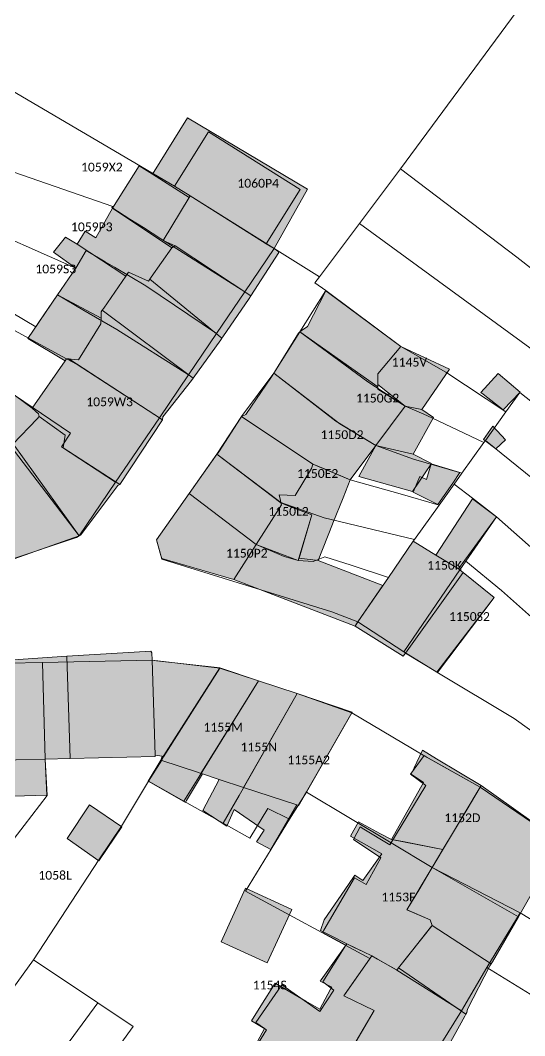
# Model space of a CAD drawing. Header units: metres. Extents: x 113120 to 240396, y 120329 to 242116.
# Drawn here: x 119620.8 to 119666.9, y 121850.8 to 121943.5 of the extents above; entities that cross this region are included whole.
import ezdxf

# ---------------------------------------------------------------- set-up
doc = ezdxf.new("R2010")
doc.units = ezdxf.units.M
doc.header["$LTSCALE"] = 3
for name, color, linetype, lineweight in [('Bpn_CaPa', 78, 'Continuous', 0), ('Bpn_ReBu', 4, 'Continuous', 0), ('Bpt_CaNu', 7, 'Continuous', 0), ('Hachure bâtiment', 11, 'Continuous', 0)]:
    doc.layers.add(name, color=color, linetype=linetype, lineweight=lineweight)
doc.styles.add('Legend', font='')
doc.styles.get('Legend').set_extended_font_data('Calibri')

msp = doc.modelspace()

# ---------------------------------------------------------------- hatches: boundary and pattern name
at = {"layer": 'Hachure bâtiment'}
h = msp.add_hatch(color=256, dxfattribs=at)
h.dxf.hatch_style = 1
h.paths.add_polyline_path([(119647.07, 121928.101), (119644.013, 121922.674), (119636.352, 121927.485), (119636.271, 121927.351), (119632.903, 121929.468), (119636.103, 121934.618)])
h = msp.add_hatch(color=256, dxfattribs=at)
h.dxf.hatch_style = 1
h.paths.add_polyline_path([(119632.903, 121929.468), (119636.271, 121927.351), (119633.881, 121923.4), (119634.99, 121922.923), (119634.691, 121922.751), (119629.278, 121926.36), (119631.702, 121930.223)])
h = msp.add_hatch(color=256, dxfattribs=at)
h.dxf.hatch_style = 1
h.paths.add_polyline_path([(119644.013, 121922.674), (119644.363, 121922.454), (119644.449, 121922.304), (119641.894, 121918.35), (119634.99, 121922.923), (119633.881, 121923.4), (119636.271, 121927.351), (119636.352, 121927.485)])
h = msp.add_hatch(color=256, dxfattribs=at)
h.dxf.hatch_style = 1
h.paths.add_polyline_path([(119634.691, 121922.751), (119632.805, 121920.059), (119632.676, 121919.874), (119632.548, 121919.691), (119630.724, 121920.514), (119630.473, 121920.149), (119626.053, 121923.068), (119626.77, 121924.268), (119627.753, 121923.651), (119629.278, 121926.36)])
h = msp.add_hatch(color=256, dxfattribs=at)
h.dxf.hatch_style = 1
h.paths.add_polyline_path([(119626.053, 121923.068), (119630.473, 121920.149), (119628.461, 121917.232), (119628.333, 121917.046), (119628.227, 121916.892), (119628.219, 121916.311), (119624.234, 121918.452), (119625.903, 121920.901), (119623.87, 121922.351), (119624.97, 121923.718)])
h = msp.add_hatch(color=256, dxfattribs=at)
h.dxf.hatch_style = 1
h.paths.add_polyline_path([(119641.894, 121918.35), (119641.751, 121918.129), (119639.341, 121914.622), (119639.257, 121914.493), (119632.676, 121919.874), (119632.805, 121920.059), (119634.691, 121922.751), (119634.99, 121922.923)])
h = msp.add_hatch(color=256, dxfattribs=at)
h.dxf.hatch_style = 1
h.paths.add_polyline_path([(119632.548, 121919.691), (119632.676, 121919.874), (119639.257, 121914.493), (119639.147, 121914.341), (119636.618, 121910.853), (119628.333, 121917.046), (119628.461, 121917.232), (119630.473, 121920.149), (119630.724, 121920.514)])
h = msp.add_hatch(color=256, dxfattribs=at)
h.dxf.hatch_style = 1
h.paths.add_polyline_path([(119628.219, 121916.311), (119628.212, 121915.809), (119626.159, 121912.522), (119625.5, 121912.578), (119625.276, 121912.597), (119625.072, 121912.614), (119624.937, 121912.421), (119621.52, 121914.468), (119624.234, 121918.452)])
h = msp.add_hatch(color=256, dxfattribs=at)
h.dxf.hatch_style = 1
h.paths.add_polyline_path([(119648.984, 121918.62), (119655.596, 121913.741), (119653.499, 121911.225), (119653.501, 121910.268), (119653.501, 121910.043), (119646.371, 121915.068), (119646.493, 121915.156), (119647.072, 121915.573), (119648.706, 121918.772), (119648.718, 121918.795)])
h = msp.add_hatch(color=256, dxfattribs=at)
h.dxf.hatch_style = 1
h.paths.add_polyline_path([(119636.618, 121910.853), (119636.462, 121910.637), (119633.87, 121907.319), (119633.836, 121907.044), (119625.276, 121912.597), (119625.5, 121912.578), (119626.159, 121912.522), (119628.212, 121915.809), (119628.219, 121916.311), (119628.227, 121916.892), (119628.333, 121917.046)])
h = msp.add_hatch(color=256, dxfattribs=at)
h.dxf.hatch_style = 1
h.paths.add_polyline_path([(119653.501, 121910.043), (119653.501, 121909.833), (119655.984, 121908.274), (119653.311, 121904.708), (119649.651, 121906.907), (119643.987, 121911.305), (119644.135, 121911.54), (119646.236, 121914.952), (119646.371, 121915.068)])
h = msp.add_hatch(color=256, dxfattribs=at)
h.dxf.hatch_style = 1
h.paths.add_polyline_path([(119655.596, 121913.741), (119660.034, 121911.652), (119657.498, 121907.985), (119655.984, 121908.274), (119653.501, 121910.268), (119653.499, 121911.225)])
h = msp.add_hatch(color=256, dxfattribs=at)
h.dxf.hatch_style = 1
h.paths.add_polyline_path([(119625.276, 121912.597), (119633.836, 121907.044), (119629.938, 121901.129), (119624.763, 121904.479), (119624.928, 121905.648), (119622.574, 121907.336), (119622.5, 121907.596), (119622.271, 121907.801), (119621.93, 121908.105), (119624.937, 121912.421), (119625.072, 121912.614)])
h = msp.add_hatch(color=256, dxfattribs=at)
h.dxf.hatch_style = 1
h.paths.add_polyline_path([(119620.176, 121904.82), (119620.111, 121904.86), (119614.57, 121908.268), (119617.326, 121911.471), (119621.93, 121908.105), (119622.271, 121907.801), (119622.5, 121907.596), (119622.574, 121907.336), (119622.372, 121907.125)])
h = msp.add_hatch(color=256, dxfattribs=at)
h.dxf.hatch_style = 1
h.paths.add_polyline_path([(119649.651, 121906.907), (119653.311, 121904.708), (119650.959, 121901.57), (119647.556, 121902.999), (119641.044, 121907.33), (119641.429, 121907.519), (119643.781, 121910.978), (119643.987, 121911.305)])
h = msp.add_hatch(color=256, dxfattribs=at)
h.dxf.hatch_style = 1
h.paths.add_polyline_path([(119666.47, 121909.551), (119664.942, 121907.949), (119663.109, 121909.389), (119662.895, 121909.539), (119664.47, 121911.268)])
h = msp.add_hatch(color=256, dxfattribs=at)
h.dxf.hatch_style = 1
h.paths.add_polyline_path([(119656.707, 121903.895), (119653.311, 121904.708), (119655.984, 121908.274), (119657.498, 121907.985), (119658.581, 121907.236)])
h = msp.add_hatch(color=256, dxfattribs=at)
h.dxf.hatch_style = 1
h.paths.add_polyline_path([(119624.928, 121905.648), (119624.763, 121904.479), (119629.938, 121901.129), (119629.747, 121901.053), (119626.374, 121896.531), (119626.228, 121896.447), (119619.836, 121904.801), (119620.155, 121904.798), (119620.176, 121904.82), (119622.372, 121907.125), (119622.574, 121907.336)])
h = msp.add_hatch(color=256, dxfattribs=at)
h.dxf.hatch_style = 1
h.paths.add_polyline_path([(119647.556, 121902.999), (119647.424, 121902.605), (119645.943, 121900.124), (119644.472, 121900.194), (119644.592, 121899.663), (119644.642, 121899.443), (119638.787, 121903.903), (119638.905, 121904.033), (119639.026, 121904.219), (119640.962, 121907.204), (119641.044, 121907.33)])
h = msp.add_hatch(color=256, dxfattribs=at)
h.dxf.hatch_style = 1
h.paths.add_polyline_path([(119665.153, 121905.218), (119664.27, 121904.401), (119663.12, 121905.251), (119663.97, 121906.468)])
h = msp.add_hatch(color=256, dxfattribs=at)
h.dxf.hatch_style = 1
h.paths.add_polyline_path([(119626.228, 121896.447), (119625.979, 121896.304), (119619.786, 121894.221), (119619.363, 121893.936), (119613.819, 121902.251), (119613.995, 121902.317), (119614.063, 121902.475), (119619.655, 121904.728), (119619.836, 121904.801)])
h = msp.add_hatch(color=256, dxfattribs=at)
h.dxf.hatch_style = 1
h.paths.add_polyline_path([(119653.311, 121904.708), (119656.707, 121903.895), (119658.383, 121903.052), (119656.657, 121900.486), (119651.738, 121901.865)])
h = msp.add_hatch(color=256, dxfattribs=at)
h.dxf.hatch_style = 1
h.paths.add_polyline_path([(119644.642, 121899.443), (119644.679, 121899.278), (119642.373, 121895.642), (119636.253, 121900.305), (119638.658, 121903.72), (119638.787, 121903.903)])
h = msp.add_hatch(color=256, dxfattribs=at)
h.dxf.hatch_style = 1
h.paths.add_polyline_path([(119647.424, 121902.605), (119647.556, 121902.999), (119647.638, 121902.964), (119648.688, 121902.524), (119650.959, 121901.57), (119650.308, 121899.916), (119649.393, 121897.594), (119649.361, 121897.514), (119648.049, 121894.184), (119646.29, 121894.395), (119647.456, 121898.348), (119645.368, 121899.16), (119644.642, 121899.443), (119644.592, 121899.663), (119644.472, 121900.194), (119645.943, 121900.124)])
h = msp.add_hatch(color=256, dxfattribs=at)
h.dxf.hatch_style = 1
h.paths.add_polyline_path([(119660.986, 121902.218), (119660.32, 121901.268), (119658.97, 121899.301), (119656.72, 121900.418), (119657.32, 121901.868), (119657.92, 121901.601), (119658.345, 121903.009)])
h = msp.add_hatch(color=256, dxfattribs=at)
h.dxf.hatch_style = 1
h.paths.add_polyline_path([(119642.373, 121895.642), (119640.355, 121892.459), (119633.758, 121894.362), (119633.715, 121894.542), (119633.275, 121896.075), (119636.253, 121900.305)])
h = msp.add_hatch(color=256, dxfattribs=at)
h.dxf.hatch_style = 1
h.paths.add_polyline_path([(119647.456, 121898.348), (119646.226, 121894.179), (119644.949, 121894.556), (119642.373, 121895.642), (119644.679, 121899.278), (119644.642, 121899.443)])
h = msp.add_hatch(color=256, dxfattribs=at)
h.dxf.hatch_style = 1
h.paths.add_polyline_path([(119664.32, 121898.168), (119660.854, 121893.435), (119658.79, 121894.691), (119662.12, 121899.809)])
h = msp.add_hatch(color=256, dxfattribs=at)
h.dxf.hatch_style = 1
h.paths.add_polyline_path([(119658.79, 121894.691), (119660.854, 121893.435), (119661.278, 121893.092), (119656.005, 121885.733), (119655.803, 121885.451), (119651.403, 121888.201), (119651.666, 121888.585), (119654.455, 121892.65), (119656.72, 121895.951)])
h = msp.add_hatch(color=256, dxfattribs=at)
h.dxf.hatch_style = 1
h.paths.add_polyline_path([(119646.286, 121894.382), (119646.29, 121894.395), (119648.049, 121894.184), (119653.949, 121891.913), (119651.666, 121888.585), (119651.478, 121888.31), (119651.403, 121888.201), (119640.355, 121892.459), (119642.373, 121895.642), (119644.949, 121894.556), (119646.226, 121894.179)])
h = msp.add_hatch(color=256, dxfattribs=at)
h.dxf.hatch_style = 1
h.paths.add_polyline_path([(119664.12, 121890.818), (119658.92, 121883.96), (119656.005, 121885.733), (119661.278, 121893.092)])
h = msp.add_hatch(color=256, dxfattribs=at)
h.dxf.hatch_style = 1
h.paths.add_polyline_path([(119632.857, 121885.768), (119632.879, 121885.08), (119633.161, 121876.427), (119633.166, 121876.277), (119625.394, 121876.105), (119625.09, 121885.44), (119632.772, 121885.918)])
h = msp.add_hatch(color=256, dxfattribs=at)
h.dxf.hatch_style = 1
h.paths.add_polyline_path([(119625.394, 121876.105), (119623.112, 121876.055), (119617.801, 121875.938), (119617.795, 121876.142), (119617.813, 121876.373), (119617.704, 121878.482), (119617.551, 121884.932), (119625.09, 121885.44)])
h = msp.add_hatch(color=256, dxfattribs=at)
h.dxf.hatch_style = 1
h.paths.add_polyline_path([(119633.271, 121885.037), (119638.805, 121884.432), (119639.069, 121884.376), (119633.67, 121875.951), (119633.803, 121876.318), (119633.161, 121876.427), (119632.879, 121885.08)])
h = msp.add_hatch(color=256, dxfattribs=at)
h.dxf.hatch_style = 1
h.paths.add_polyline_path([(119642.599, 121883.195), (119637.321, 121874.752), (119637.107, 121874.822), (119633.67, 121875.951), (119639.069, 121884.376)])
h = msp.add_hatch(color=256, dxfattribs=at)
h.dxf.hatch_style = 1
h.paths.add_polyline_path([(119646.132, 121882.043), (119641.221, 121873.471), (119638.987, 121874.205), (119637.471, 121874.703), (119637.321, 121874.752), (119642.599, 121883.195)])
h = msp.add_hatch(color=256, dxfattribs=at)
h.dxf.hatch_style = 1
h.paths.add_polyline_path([(119651.139, 121880.346), (119646.962, 121873.056), (119646.253, 121871.818), (119646.103, 121871.867), (119641.221, 121873.471), (119646.132, 121882.043)])
h = msp.add_hatch(color=256, dxfattribs=at)
h.dxf.hatch_style = 1
h.paths.add_polyline_path([(119655.38, 121856.999), (119655.217, 121856.794), (119655.205, 121856.801), (119653.461, 121857.787), (119652.934, 121858.085), (119650.646, 121859.172), (119649.03, 121860.004), (119648.737, 121860.155), (119648.249, 121860.406), (119648.584, 121861.365), (119650.802, 121864.6), (119650.809, 121864.609), (119651.389, 121865.455), (119651.564, 121865.339), (119651.746, 121865.218), (119652.121, 121864.969), (119653.842, 121867.417), (119652.925, 121867.926), (119650.978, 121869.009), (119651.707, 121870.317), (119653.744, 121869.242), (119654.736, 121868.719), (119654.754, 121868.715), (119655.918, 121868.485), (119659.423, 121867.791), (119658.448, 121866.155), (119657.866, 121865.179), (119657.313, 121864.251), (119656.148, 121862.295), (119656.146, 121862.292), (119656.162, 121862.285), (119658.26, 121861.379), (119658.435, 121860.848), (119658.397, 121860.801), (119656.108, 121857.916)], flags=16)
h.paths.add_polyline_path([(119649.279, 121855.232), (119648.208, 121855.761), (119648.311, 121855.904), (119650.646, 121859.172), (119651.254, 121858.883), (119652.18, 121858.443), (119652.934, 121858.085), (119650.516, 121854.621), (119650.392, 121854.444), (119653.138, 121853.095), (119652.84, 121852.581), (119651.934, 121851.02), (119650.624, 121848.763), (119647.942, 121850.396), (119647.678, 121850.556), (119647.536, 121850.643), (119647.365, 121850.747), (119646.531, 121849.414), (119643.596, 121844.72), (119643.532, 121844.618), (119643.179, 121844.054), (119641.772, 121841.804), (119641.614, 121841.871), (119639.055, 121842.953), (119638.334, 121843.258), (119637.731, 121843.514), (119636.862, 121844.107), (119636.094, 121844.632), (119637.756, 121847.258), (119638.555, 121846.786), (119639.991, 121845.938), (119643.324, 121851.328), (119641.946, 121852.151), (119642.811, 121853.52), (119644.114, 121855.582), (119645.467, 121854.792), (119646.913, 121853.949), (119648.185, 121853.207), (119649.176, 121855.041)], flags=16)
h.paths.add_polyline_path([(119657.984, 121876.213), (119662.822, 121873.492), (119658.448, 121866.155), (119656.146, 121862.292), (119658.26, 121861.379), (119658.435, 121860.848), (119655.38, 121856.999), (119655.217, 121856.794), (119652.934, 121858.085), (119650.392, 121854.444), (119653.138, 121853.095), (119650.624, 121848.763), (119647.365, 121850.747), (119641.772, 121841.804), (119641.631, 121841.598), (119640.301, 121839.147), (119640.193, 121838.949), (119640.111, 121838.798), (119639.552, 121839.314), (119636.107, 121833.986), (119633.02, 121836.718), (119636.203, 121840.951), (119635.67, 121841.368), (119637.27, 121844.268), (119636.403, 121844.901), (119637.903, 121847.201), (119640.153, 121845.918), (119643.153, 121851.451), (119642.353, 121852.001), (119644.72, 121855.451), (119648.203, 121853.018), (119649.47, 121854.951), (119648.453, 121855.718), (119650.57, 121859.068), (119648.42, 121860.218), (119648.549, 121860.437), (119651.353, 121865.201), (119652.42, 121864.601), (119653.77, 121867.051), (119651.27, 121868.701), (119651.87, 121869.868), (119652.201, 121869.666), (119654.57, 121868.218), (119657.87, 121873.651), (119656.453, 121874.668), (119657.704, 121876.371)])
h = msp.add_hatch(color=256, dxfattribs=at)
h.dxf.hatch_style = 1
h.paths.add_polyline_path([(119661.54, 121871.342), (119659.423, 121867.791), (119654.736, 121868.719), (119657.64, 121873.931), (119656.515, 121874.679), (119657.55, 121876.868), (119658.843, 121876.09), (119662.911, 121873.641), (119662.822, 121873.492)])
h.paths.add_polyline_path([(119655.38, 121856.999), (119655.217, 121856.794), (119655.205, 121856.801), (119653.461, 121857.787), (119652.934, 121858.085), (119650.646, 121859.172), (119649.03, 121860.004), (119648.737, 121860.155), (119648.249, 121860.406), (119648.584, 121861.365), (119650.802, 121864.6), (119650.809, 121864.609), (119651.389, 121865.455), (119651.564, 121865.339), (119651.746, 121865.218), (119652.121, 121864.969), (119653.842, 121867.417), (119652.925, 121867.926), (119650.978, 121869.009), (119651.707, 121870.317), (119653.744, 121869.242), (119654.736, 121868.719), (119654.754, 121868.715), (119655.918, 121868.485), (119659.423, 121867.791), (119658.448, 121866.155), (119657.866, 121865.179), (119657.313, 121864.251), (119656.148, 121862.295), (119656.146, 121862.292), (119656.162, 121862.285), (119658.26, 121861.379), (119658.435, 121860.848), (119658.397, 121860.801), (119656.108, 121857.916)], flags=16)
h = msp.add_hatch(color=256, dxfattribs=at)
h.dxf.hatch_style = 1
h.paths.add_polyline_path([(119623.281, 121872.765), (119620.203, 121872.668), (119620.27, 121869.951), (119618.203, 121870.001), (119617.801, 121875.938), (119623.112, 121876.055)])
h = msp.add_hatch(color=256, dxfattribs=at)
h.dxf.hatch_style = 1
h.paths.add_polyline_path([(119637.107, 121874.822), (119637.321, 121874.752), (119637.471, 121874.703), (119636.027, 121872.28), (119635.92, 121872.101), (119632.513, 121874.044), (119633.67, 121875.951)])
h = msp.add_hatch(color=256, dxfattribs=at)
h.dxf.hatch_style = 1
h.paths.add_polyline_path([(119641.221, 121873.471), (119646.103, 121871.867), (119643.728, 121867.81), (119642.403, 121868.485), (119643.12, 121869.551), (119640.37, 121871.451), (119639.703, 121869.943), (119637.515, 121871.374), (119638.987, 121874.205)], flags=17)
h = msp.add_hatch(color=256, dxfattribs=at)
h.dxf.hatch_style = 1
h.paths.add_polyline_path([(119670.197, 121868.48), (119666.319, 121861.662), (119658.448, 121866.155), (119662.822, 121873.492), (119662.911, 121873.641)])
h.paths.add_polyline_path([(119655.38, 121856.999), (119655.217, 121856.794), (119655.205, 121856.801), (119653.461, 121857.787), (119652.934, 121858.085), (119650.646, 121859.172), (119649.03, 121860.004), (119648.737, 121860.155), (119648.249, 121860.406), (119648.584, 121861.365), (119650.802, 121864.6), (119650.809, 121864.609), (119651.389, 121865.455), (119651.564, 121865.339), (119651.746, 121865.218), (119652.121, 121864.969), (119653.842, 121867.417), (119652.925, 121867.926), (119650.978, 121869.009), (119651.707, 121870.317), (119653.744, 121869.242), (119654.736, 121868.719), (119654.754, 121868.715), (119655.918, 121868.485), (119659.423, 121867.791), (119658.448, 121866.155), (119657.866, 121865.179), (119657.313, 121864.251), (119656.148, 121862.295), (119656.146, 121862.292), (119656.162, 121862.285), (119658.26, 121861.379), (119658.435, 121860.848), (119658.397, 121860.801), (119656.108, 121857.916)], flags=16)
h = msp.add_hatch(color=256, dxfattribs=at)
h.dxf.hatch_style = 1
h.paths.add_polyline_path([(119630.12, 121869.884), (119628.02, 121866.751), (119625.12, 121868.818), (119627.17, 121871.868)])
h = msp.add_hatch(color=256, dxfattribs=at)
h.dxf.hatch_style = 1
h.paths.add_polyline_path([(119655.38, 121856.999), (119655.217, 121856.794), (119655.205, 121856.801), (119653.461, 121857.787), (119652.934, 121858.085), (119650.646, 121859.172), (119649.03, 121860.004), (119648.737, 121860.155), (119648.249, 121860.406), (119648.584, 121861.365), (119650.802, 121864.6), (119650.809, 121864.609), (119651.389, 121865.455), (119651.564, 121865.339), (119651.746, 121865.218), (119652.121, 121864.969), (119653.842, 121867.417), (119652.925, 121867.926), (119650.978, 121869.009), (119651.707, 121870.317), (119653.744, 121869.242), (119654.736, 121868.719), (119654.754, 121868.715), (119655.918, 121868.485), (119659.423, 121867.791), (119658.448, 121866.155), (119657.866, 121865.179), (119657.313, 121864.251), (119656.148, 121862.295), (119656.146, 121862.292), (119656.162, 121862.285), (119658.26, 121861.379), (119658.435, 121860.848), (119658.397, 121860.801), (119656.108, 121857.916)], flags=16)
h.paths.add_polyline_path([(119655.217, 121856.794), (119655.38, 121856.999), (119661.53, 121852.768), (119661.421, 121852.571), (119658.168, 121846.688), (119656.619, 121845.794), (119656.522, 121845.662), (119650.624, 121848.763), (119653.138, 121853.095), (119650.392, 121854.444), (119652.934, 121858.085)], flags=17)
h.paths.add_polyline_path([(119649.279, 121855.232), (119648.208, 121855.761), (119648.311, 121855.904), (119650.646, 121859.172), (119651.254, 121858.883), (119652.18, 121858.443), (119652.934, 121858.085), (119650.516, 121854.621), (119650.392, 121854.444), (119653.138, 121853.095), (119652.84, 121852.581), (119651.934, 121851.02), (119650.624, 121848.763), (119647.942, 121850.396), (119647.678, 121850.556), (119647.536, 121850.643), (119647.365, 121850.747), (119646.531, 121849.414), (119643.596, 121844.72), (119643.532, 121844.618), (119643.179, 121844.054), (119641.772, 121841.804), (119641.614, 121841.871), (119639.055, 121842.953), (119638.334, 121843.258), (119637.731, 121843.514), (119636.862, 121844.107), (119636.094, 121844.632), (119637.756, 121847.258), (119638.555, 121846.786), (119639.991, 121845.938), (119643.324, 121851.328), (119641.946, 121852.151), (119642.811, 121853.52), (119644.114, 121855.582), (119645.467, 121854.792), (119646.913, 121853.949), (119648.185, 121853.207), (119649.176, 121855.041)], flags=16)
h = msp.add_hatch(color=256, dxfattribs=at)
h.dxf.hatch_style = 1
h.paths.add_polyline_path([(119655.38, 121856.999), (119655.217, 121856.794), (119655.205, 121856.801), (119653.461, 121857.787), (119652.934, 121858.085), (119650.646, 121859.172), (119649.03, 121860.004), (119648.737, 121860.155), (119648.249, 121860.406), (119648.584, 121861.365), (119650.802, 121864.6), (119650.809, 121864.609), (119651.389, 121865.455), (119651.564, 121865.339), (119651.746, 121865.218), (119652.121, 121864.969), (119653.842, 121867.417), (119652.925, 121867.926), (119650.978, 121869.009), (119651.707, 121870.317), (119653.744, 121869.242), (119654.736, 121868.719), (119654.754, 121868.715), (119655.918, 121868.485), (119659.423, 121867.791), (119658.448, 121866.155), (119657.866, 121865.179), (119657.313, 121864.251), (119656.148, 121862.295), (119656.146, 121862.292), (119656.162, 121862.285), (119658.26, 121861.379), (119658.435, 121860.848), (119658.397, 121860.801), (119656.108, 121857.916)], flags=16)
h.paths.add_polyline_path([(119663.837, 121857.362), (119663.706, 121857.181), (119661.669, 121853.213), (119661.605, 121852.903), (119661.53, 121852.768), (119655.38, 121856.999), (119658.435, 121860.848)])
h = msp.add_hatch(color=256, dxfattribs=at)
h.dxf.hatch_style = 1
h.paths.add_polyline_path([(119666.319, 121861.662), (119663.949, 121857.556), (119663.837, 121857.362), (119658.435, 121860.848), (119658.26, 121861.379), (119656.146, 121862.292), (119658.448, 121866.155)])
h.paths.add_polyline_path([(119655.38, 121856.999), (119655.217, 121856.794), (119655.205, 121856.801), (119653.461, 121857.787), (119652.934, 121858.085), (119650.646, 121859.172), (119649.03, 121860.004), (119648.737, 121860.155), (119648.249, 121860.406), (119648.584, 121861.365), (119650.802, 121864.6), (119650.809, 121864.609), (119651.389, 121865.455), (119651.564, 121865.339), (119651.746, 121865.218), (119652.121, 121864.969), (119653.842, 121867.417), (119652.925, 121867.926), (119650.978, 121869.009), (119651.707, 121870.317), (119653.744, 121869.242), (119654.736, 121868.719), (119654.754, 121868.715), (119655.918, 121868.485), (119659.423, 121867.791), (119658.448, 121866.155), (119657.866, 121865.179), (119657.313, 121864.251), (119656.148, 121862.295), (119656.146, 121862.292), (119656.162, 121862.285), (119658.26, 121861.379), (119658.435, 121860.848), (119658.397, 121860.801), (119656.108, 121857.916)], flags=16)
h = msp.add_hatch(color=256, dxfattribs=at)
h.dxf.hatch_style = 1
h.paths.add_polyline_path([(119641.413, 121864.258), (119645.63, 121862.332), (119643.397, 121857.439), (119639.18, 121859.365)], flags=17)
h.paths.add_polyline_path([(119649.279, 121855.232), (119648.208, 121855.761), (119648.311, 121855.904), (119650.646, 121859.172), (119651.254, 121858.883), (119652.18, 121858.443), (119652.934, 121858.085), (119650.516, 121854.621), (119650.392, 121854.444), (119653.138, 121853.095), (119652.84, 121852.581), (119651.934, 121851.02), (119650.624, 121848.763), (119647.942, 121850.396), (119647.678, 121850.556), (119647.536, 121850.643), (119647.365, 121850.747), (119646.531, 121849.414), (119643.596, 121844.72), (119643.532, 121844.618), (119643.179, 121844.054), (119641.772, 121841.804), (119641.614, 121841.871), (119639.055, 121842.953), (119638.334, 121843.258), (119637.731, 121843.514), (119636.862, 121844.107), (119636.094, 121844.632), (119637.756, 121847.258), (119638.555, 121846.786), (119639.991, 121845.938), (119643.324, 121851.328), (119641.946, 121852.151), (119642.811, 121853.52), (119644.114, 121855.582), (119645.467, 121854.792), (119646.913, 121853.949), (119648.185, 121853.207), (119649.176, 121855.041)], flags=16)
h = msp.add_hatch(color=256, dxfattribs=at)
h.dxf.hatch_style = 1
h.paths.add_polyline_path([(119649.279, 121855.232), (119648.208, 121855.761), (119648.311, 121855.904), (119650.646, 121859.172), (119651.254, 121858.883), (119652.18, 121858.443), (119652.934, 121858.085), (119650.516, 121854.621), (119650.392, 121854.444), (119653.138, 121853.095), (119652.84, 121852.581), (119651.934, 121851.02), (119650.624, 121848.763), (119647.942, 121850.396), (119647.678, 121850.556), (119647.536, 121850.643), (119647.365, 121850.747), (119646.531, 121849.414), (119643.596, 121844.72), (119643.532, 121844.618), (119643.179, 121844.054), (119641.772, 121841.804), (119641.614, 121841.871), (119639.055, 121842.953), (119638.334, 121843.258), (119637.731, 121843.514), (119636.862, 121844.107), (119636.094, 121844.632), (119637.756, 121847.258), (119638.555, 121846.786), (119639.991, 121845.938), (119643.324, 121851.328), (119641.946, 121852.151), (119642.811, 121853.52), (119644.114, 121855.582), (119645.467, 121854.792), (119646.913, 121853.949), (119648.185, 121853.207), (119649.176, 121855.041)], flags=16)
h.paths.add_polyline_path([(119639.742, 121839.608), (119640.301, 121839.147), (119640.193, 121838.949), (119639.552, 121839.314), (119638.805, 121838.159), (119637.441, 121836.049), (119636.107, 121833.986), (119632.994, 121836.563), (119633.153, 121836.796), (119635.486, 121840.22), (119636.749, 121842.074)])
h = msp.add_hatch(color=256, dxfattribs=at)
h.dxf.hatch_style = 1
h.paths.add_polyline_path([(119649.279, 121855.232), (119648.208, 121855.761), (119648.311, 121855.904), (119650.646, 121859.172), (119651.254, 121858.883), (119652.18, 121858.443), (119652.934, 121858.085), (119650.516, 121854.621), (119650.392, 121854.444), (119653.138, 121853.095), (119652.84, 121852.581), (119651.934, 121851.02), (119650.624, 121848.763), (119647.942, 121850.396), (119647.678, 121850.556), (119647.536, 121850.643), (119647.365, 121850.747), (119646.531, 121849.414), (119643.596, 121844.72), (119643.532, 121844.618), (119643.179, 121844.054), (119641.772, 121841.804), (119641.614, 121841.871), (119639.055, 121842.953), (119638.334, 121843.258), (119637.731, 121843.514), (119636.862, 121844.107), (119636.094, 121844.632), (119637.756, 121847.258), (119638.555, 121846.786), (119639.991, 121845.938), (119643.324, 121851.328), (119641.946, 121852.151), (119642.811, 121853.52), (119644.114, 121855.582), (119645.467, 121854.792), (119646.913, 121853.949), (119648.185, 121853.207), (119649.176, 121855.041)], flags=16)
h.paths.add_polyline_path([(119650.624, 121848.763), (119656.522, 121845.662), (119656.426, 121845.501), (119651.006, 121836.451), (119650.852, 121836.215), (119650.76, 121836.372), (119641.631, 121841.598), (119641.772, 121841.804), (119647.365, 121850.747)], flags=17)
h = msp.add_hatch(color=256, dxfattribs=at)
h.dxf.hatch_style = 1
h.paths.add_polyline_path([(119649.279, 121855.232), (119648.208, 121855.761), (119648.311, 121855.904), (119650.646, 121859.172), (119651.254, 121858.883), (119652.18, 121858.443), (119652.934, 121858.085), (119650.516, 121854.621), (119650.392, 121854.444), (119653.138, 121853.095), (119652.84, 121852.581), (119651.934, 121851.02), (119650.624, 121848.763), (119647.942, 121850.396), (119647.678, 121850.556), (119647.536, 121850.643), (119647.365, 121850.747), (119646.531, 121849.414), (119643.596, 121844.72), (119643.532, 121844.618), (119643.179, 121844.054), (119641.772, 121841.804), (119641.614, 121841.871), (119639.055, 121842.953), (119638.334, 121843.258), (119637.731, 121843.514), (119636.862, 121844.107), (119636.094, 121844.632), (119637.756, 121847.258), (119638.555, 121846.786), (119639.991, 121845.938), (119643.324, 121851.328), (119641.946, 121852.151), (119642.811, 121853.52), (119644.114, 121855.582), (119645.467, 121854.792), (119646.913, 121853.949), (119648.185, 121853.207), (119649.176, 121855.041)], flags=16)
h.paths.add_polyline_path([(119641.772, 121841.804), (119641.631, 121841.598), (119640.301, 121839.147), (119636.75, 121842.074), (119637.731, 121843.514)], flags=17)

# ---------------------------------------------------------------- linework, layer by layer
at = {"layer": 'Bpn_CaPa'}
for points in [[(119609.976, 121949.406), (119614.666, 121957.782), (119621.253, 121969.55), (119624.99, 121967.517), (119630.026, 121964.776), (119638.067, 121960.395), (119645.202, 121956.437), (119651.291, 121953.178), (119657.148, 121950.048), (119662.735, 121947.065), (119666.644, 121944.979), (119655.553, 121929.967), (119651.804, 121924.968), (119648.153, 121920.1), (119644.013, 121922.673), (119643.297, 121923.125), (119646.408, 121928.08), (119638.024, 121933.345), (119634.913, 121928.391), (119613.918, 121940.699), (119607.376, 121944.747), (119609.976, 121949.406)], [(119644.013, 121922.673), (119641.333, 121918.721), (119634.801, 121922.866), (119633.691, 121923.57), (119632.086, 121924.588), (119630.855, 121925.369), (119629.203, 121926.417), (119629.286, 121926.533), (119608.897, 121933.596), (119608.991, 121933.728), (119611.671, 121937.519), (119613.918, 121940.699), (119634.913, 121928.391), (119636.352, 121927.484), (119643.297, 121923.125), (119644.013, 121922.673)], [(119606.11, 121929.653), (119606.5, 121930.205), (119608.897, 121933.596), (119629.286, 121926.533), (119629.203, 121926.417), (119630.855, 121925.369), (119632.086, 121924.588), (119633.691, 121923.57), (119634.801, 121922.866), (119641.333, 121918.721), (119638.748, 121914.909), (119632.317, 121919.261), (119629.437, 121920.965), (119628.594, 121921.463), (119626.867, 121922.486), (119625.903, 121920.9), (119606.11, 121929.653)], [(119634.913, 121928.391), (119638.024, 121933.345), (119646.408, 121928.08), (119643.297, 121923.125), (119636.352, 121927.484), (119634.913, 121928.391)], [(119606.11, 121929.653), (119625.903, 121920.9), (119626.867, 121922.486), (119628.594, 121921.463), (119629.437, 121920.965), (119632.317, 121919.261), (119638.748, 121914.909), (119636.206, 121911.16), (119629.666, 121915.285), (119627.71, 121916.418), (119626.563, 121917.084), (119624.234, 121918.451), (119622.547, 121915.97), (119622.253, 121915.533), (119603.858, 121926.467), (119606.11, 121929.653)], [(119655.553, 121929.967), (119666.166, 121921.9), (119671.027, 121918.121), (119682.003, 121909.3), (119688.577, 121903.589), (119690.415, 121901.816), (119697.425, 121895.557), (119694.121, 121892.807), (119687.188, 121898.998), (119670.312, 121912.833), (119669.629, 121911.963), (119651.804, 121924.968), (119655.553, 121929.967)], [(119636.206, 121911.16), (119633.544, 121907.234), (119626.047, 121912.096), (119625.072, 121912.613), (119620.318, 121915.199), (119618.773, 121912.986), (119618.315, 121912.301), (119601.417, 121922.93), (119603.858, 121926.467), (119622.253, 121915.533), (119622.547, 121915.97), (119624.234, 121918.451), (119626.563, 121917.084), (119627.71, 121916.418), (119629.666, 121915.285), (119636.206, 121911.16)], [(119694.121, 121892.807), (119690.326, 121889.614), (119683.586, 121895.852), (119679.559, 121899.102), (119676.993, 121901.172), (119674.52, 121903.167), (119666.453, 121909.533), (119665.182, 121907.759), (119659.686, 121911.4), (119655.596, 121913.74), (119648.74, 121918.837), (119647.734, 121919.542), (119648.153, 121920.1), (119651.804, 121924.968), (119669.629, 121911.963), (119670.312, 121912.833), (119687.188, 121898.998), (119694.121, 121892.807)], [(119598.277, 121918.576), (119601.241, 121922.765), (119601.417, 121922.93), (119618.315, 121912.301), (119617.603, 121911.215), (119618.771, 121910.324), (119622.77, 121907.605), (119625.424, 121905.814), (119624.614, 121904.576), (119629.55, 121901.345), (119626.228, 121896.446), (119620.198, 121904.842), (119614.57, 121908.267), (119612.708, 121909.351), (119602.188, 121916.076), (119598.277, 121918.576)], [(119646.371, 121915.067), (119648.74, 121918.837), (119655.596, 121913.74), (119659.686, 121911.4), (119665.182, 121907.759), (119663.322, 121905.164), (119663.173, 121904.955), (119658.422, 121907.22), (119657.681, 121907.54), (119655.984, 121908.273), (119652.577, 121910.509), (119646.371, 121915.067)], [(119619.238, 121893.992), (119613.819, 121902.25), (119609.62, 121906.25), (119600.7, 121913.46), (119602.188, 121916.076), (119612.708, 121909.351), (119614.57, 121908.267), (119620.198, 121904.842), (119626.228, 121896.446), (119619.238, 121893.992)], [(119633.544, 121907.234), (119629.55, 121901.345), (119624.614, 121904.576), (119625.424, 121905.814), (119622.77, 121907.605), (119618.771, 121910.324), (119617.603, 121911.215), (119618.315, 121912.301), (119618.773, 121912.986), (119620.318, 121915.199), (119625.072, 121912.613), (119626.047, 121912.096), (119633.544, 121907.234)], [(119646.371, 121915.067), (119652.577, 121910.509), (119655.984, 121908.273), (119657.681, 121907.54), (119658.422, 121907.22), (119663.173, 121904.955), (119661.167, 121902.156), (119656.753, 121903.45), (119653.311, 121904.707), (119650.022, 121906.686), (119643.987, 121911.304), (119646.371, 121915.067)], [(119641.052, 121907.342), (119643.987, 121911.304), (119650.022, 121906.686), (119653.311, 121904.707), (119656.753, 121903.45), (119661.167, 121902.156), (119660.456, 121901.163), (119659.08, 121899.244), (119655.511, 121900.266), (119650.959, 121901.569), (119647.556, 121902.998), (119641.052, 121907.342)], [(119665.182, 121907.759), (119666.453, 121909.533), (119674.52, 121903.167), (119676.993, 121901.172), (119679.559, 121899.102), (119683.586, 121895.852), (119690.326, 121889.614), (119686.506, 121886.441), (119680.307, 121892.71), (119673.491, 121896.924), (119663.322, 121905.164), (119665.182, 121907.759)], [(119641.052, 121907.342), (119647.556, 121902.998), (119650.959, 121901.569), (119655.511, 121900.266), (119659.08, 121899.244), (119656.842, 121896.12), (119648.586, 121898.083), (119644.634, 121899.475), (119638.777, 121903.888), (119641.052, 121907.342)], [(119682.876, 121882.286), (119674.965, 121889.143), (119671.693, 121891.658), (119664.32, 121898.167), (119662.14, 121899.873), (119660.456, 121901.163), (119661.167, 121902.156), (119663.173, 121904.955), (119663.322, 121905.164), (119673.491, 121896.924), (119680.307, 121892.71), (119686.506, 121886.441), (119690.948, 121882.251), (119687.12, 121878.423), (119682.876, 121882.286)], [(119636.253, 121900.304), (119638.777, 121903.888), (119644.634, 121899.475), (119648.586, 121898.083), (119656.842, 121896.12), (119656.72, 121895.95), (119654.453, 121892.65), (119651.066, 121893.769), (119648.653, 121894.517), (119647.57, 121894.1), (119646.226, 121894.178), (119642.374, 121895.641), (119636.253, 121900.304)], [(119660.986, 121893.354), (119655.845, 121885.838), (119651.656, 121888.592), (119654.453, 121892.65), (119656.72, 121895.95), (119656.842, 121896.12), (119659.08, 121899.244), (119660.456, 121901.163), (119662.14, 121899.873), (119664.32, 121898.167), (119661.534, 121894.136), (119660.986, 121893.354)], [(119636.253, 121900.304), (119642.374, 121895.641), (119646.226, 121894.178), (119647.57, 121894.1), (119648.653, 121894.517), (119651.066, 121893.769), (119654.453, 121892.65), (119651.656, 121888.592), (119649.285, 121889.505), (119633.761, 121894.323), (119633.275, 121896.074), (119636.253, 121900.304)], [(119679.971, 121878.993), (119672.764, 121884.388), (119668.384, 121888.27), (119667.529, 121889.009), (119664.768, 121891.449), (119661.534, 121894.136), (119664.32, 121898.167), (119671.693, 121891.658), (119674.965, 121889.143), (119682.876, 121882.286), (119679.971, 121878.993)], [(119679.971, 121878.993), (119684.18, 121875.276), (119682.962, 121874.133), (119681.955, 121873.362), (119679.6, 121872.278), (119677.206, 121872.044), (119676.05, 121872.191), (119673.918, 121874.041), (119665.92, 121879.767), (119658.87, 121884), (119664.12, 121890.817), (119660.986, 121893.354), (119661.534, 121894.136), (119664.768, 121891.449), (119667.529, 121889.009), (119668.384, 121888.27), (119672.764, 121884.388), (119679.971, 121878.993)], [(119660.986, 121893.354), (119664.12, 121890.817), (119658.87, 121884), (119655.845, 121885.838), (119660.986, 121893.354)], [(119599.836, 121854.5), (119604.603, 121860.633), (119610.288, 121868.177), (119612.312, 121871.239), (119613.664, 121873.182), (119613.326, 121873.752), (119614.035, 121875.646), (119613.455, 121884.697), (119622.858, 121884.882), (119623.112, 121876.054), (119623.303, 121872.717), (119621.209, 121869.989), (119605.936, 121850.167), (119605.728, 121850.339), (119602.736, 121852.442), (119599.836, 121854.5)], [(119605.936, 121850.167), (119621.209, 121869.989), (119623.303, 121872.717), (119623.112, 121876.054), (119622.858, 121884.882), (119632.879, 121885.079), (119639.053, 121884.35), (119633.923, 121876.265), (119633.754, 121875.944), (119632.545, 121874.028), (119630.07, 121869.917), (119628.019, 121866.851), (119622.053, 121857.733), (119612.97, 121845.167), (119611.34, 121846.328), (119607.843, 121848.821), (119605.936, 121850.167)], [(119639.053, 121884.35), (119642.599, 121883.194), (119637.136, 121874.411), (119635.773, 121872.217), (119632.545, 121874.028), (119633.754, 121875.944), (119633.923, 121876.265), (119639.053, 121884.35)], [(119646.132, 121882.042), (119640.827, 121872.735), (119639.353, 121870.208), (119635.773, 121872.217), (119637.136, 121874.411), (119642.599, 121883.194), (119646.132, 121882.042)], [(119646.97, 121873.05), (119645.426, 121870.582), (119643.446, 121871.546), (119641.805, 121868.832), (119639.353, 121870.208), (119640.827, 121872.735), (119646.132, 121882.042), (119651.12, 121880.283), (119646.97, 121873.05)], [(119646.97, 121873.05), (119651.12, 121880.283), (119657.62, 121876.417), (119662.822, 121873.491), (119670.196, 121868.479), (119672.94, 121866.697), (119669.325, 121860.291), (119666.479, 121862.018), (119658.449, 121866.154), (119654.689, 121868.413), (119646.97, 121873.05)], [(119627.936, 121853.8), (119622.053, 121857.733), (119628.019, 121866.851), (119630.07, 121869.917), (119632.545, 121874.028), (119635.773, 121872.217), (119639.353, 121870.208), (119641.805, 121868.832), (119643.446, 121871.546), (119645.426, 121870.582), (119641.403, 121864), (119652.749, 121857.835), (119652.934, 121858.084), (119655.217, 121856.793), (119661.117, 121853.051), (119656.522, 121845.661), (119656.196, 121845.132), (119650.548, 121836.002), (119641.649, 121841.605), (119638.161, 121843.726), (119636.402, 121844.898), (119629.148, 121848.868), (119631.153, 121851.65), (119627.936, 121853.8)], [(119646.97, 121873.05), (119654.689, 121868.413), (119658.449, 121866.154), (119666.479, 121862.018), (119663.434, 121857.011), (119661.117, 121853.051), (119655.217, 121856.793), (119652.934, 121858.084), (119652.749, 121857.835), (119641.403, 121864), (119645.426, 121870.582), (119646.97, 121873.05)], [(119669.325, 121860.291), (119671.046, 121859.23), (119667.79, 121854.351), (119663.434, 121857.011), (119666.479, 121862.018), (119669.325, 121860.291)], [(119627.936, 121853.8), (119605.042, 121822.695), (119603.239, 121819.832), (119594.598, 121808.409), (119587.377, 121812.586), (119596.449, 121825.277), (119601.296, 121831.663), (119611.34, 121846.328), (119612.97, 121845.167), (119622.053, 121857.733), (119627.936, 121853.8)], [(119603.61, 121801.526), (119593.778, 121807.324), (119594.598, 121808.409), (119603.239, 121819.832), (119605.042, 121822.695), (119627.936, 121853.8), (119631.153, 121851.65), (119629.148, 121848.868), (119627.739, 121846.915), (119625.158, 121843.329), (119618.543, 121833.765), (119615.667, 121830.164), (119612.537, 121825.742), (119610.096, 121822.407), (119615.603, 121818.567), (119613.89, 121816.892), (119613.53, 121816.541), (119611.236, 121814.3), (119610.559, 121813.166), (119610.409, 121812.915), (119604.227, 121802.56), (119603.61, 121801.526)]]:
    msp.add_lwpolyline(points, close=True, dxfattribs=at)
msp.add_lwpolyline([(119671.027, 121918.121), (119666.166, 121921.9), (119655.553, 121929.967), (119666.644, 121944.979), (119669.27, 121943.417)], dxfattribs=at)
at = {"layer": 'Bpn_ReBu'}
for points in [[(119647.07, 121928.101), (119644.013, 121922.674), (119636.352, 121927.485), (119636.271, 121927.351), (119632.903, 121929.468), (119636.103, 121934.618), (119647.07, 121928.101)], [(119632.903, 121929.468), (119636.271, 121927.351), (119633.881, 121923.4), (119634.99, 121922.923), (119634.691, 121922.751), (119629.278, 121926.36), (119631.702, 121930.223), (119632.903, 121929.468)], [(119644.013, 121922.674), (119644.363, 121922.454), (119644.449, 121922.304), (119641.894, 121918.35), (119634.99, 121922.923), (119633.881, 121923.4), (119636.271, 121927.351), (119636.352, 121927.485), (119644.013, 121922.674)], [(119634.691, 121922.751), (119632.805, 121920.059), (119632.676, 121919.874), (119632.548, 121919.691), (119630.724, 121920.514), (119630.473, 121920.149), (119626.053, 121923.068), (119626.77, 121924.268), (119627.753, 121923.651), (119629.278, 121926.36), (119634.691, 121922.751)], [(119626.053, 121923.068), (119630.473, 121920.149), (119628.461, 121917.232), (119628.333, 121917.046), (119628.227, 121916.892), (119628.219, 121916.311), (119624.234, 121918.452), (119625.903, 121920.901), (119623.87, 121922.351), (119624.97, 121923.718), (119626.053, 121923.068)], [(119641.894, 121918.35), (119641.751, 121918.129), (119639.341, 121914.622), (119639.257, 121914.493), (119632.676, 121919.874), (119632.805, 121920.059), (119634.691, 121922.751), (119634.99, 121922.923), (119641.894, 121918.35)], [(119632.548, 121919.691), (119632.676, 121919.874), (119639.257, 121914.493), (119639.147, 121914.341), (119636.618, 121910.853), (119628.333, 121917.046), (119628.461, 121917.232), (119630.473, 121920.149), (119630.724, 121920.514), (119632.548, 121919.691)], [(119628.219, 121916.311), (119628.212, 121915.809), (119626.159, 121912.522), (119625.5, 121912.578), (119625.276, 121912.597), (119625.072, 121912.614), (119624.937, 121912.421), (119621.52, 121914.468), (119624.234, 121918.452), (119628.219, 121916.311)], [(119648.984, 121918.62), (119655.596, 121913.741), (119653.499, 121911.225), (119653.501, 121910.268), (119653.501, 121910.043), (119646.371, 121915.068), (119646.493, 121915.156), (119647.072, 121915.573), (119648.706, 121918.772), (119648.718, 121918.795), (119648.984, 121918.62)], [(119636.618, 121910.853), (119636.462, 121910.637), (119633.87, 121907.319), (119633.836, 121907.044), (119625.276, 121912.597), (119625.5, 121912.578), (119626.159, 121912.522), (119628.212, 121915.809), (119628.219, 121916.311), (119628.227, 121916.892), (119628.333, 121917.046), (119636.618, 121910.853)], [(119653.501, 121910.043), (119653.501, 121909.833), (119655.984, 121908.274), (119653.311, 121904.708), (119649.651, 121906.907), (119643.987, 121911.305), (119644.135, 121911.54), (119646.236, 121914.952), (119646.371, 121915.068), (119653.501, 121910.043)], [(119655.596, 121913.741), (119660.034, 121911.652), (119657.498, 121907.985), (119655.984, 121908.274), (119653.501, 121910.268), (119653.499, 121911.225), (119655.596, 121913.741)], [(119625.276, 121912.597), (119633.836, 121907.044), (119629.938, 121901.129), (119624.763, 121904.479), (119624.928, 121905.648), (119622.574, 121907.336), (119622.5, 121907.596), (119622.271, 121907.801), (119621.93, 121908.105), (119624.937, 121912.421), (119625.072, 121912.614), (119625.276, 121912.597)], [(119620.176, 121904.82), (119620.111, 121904.86), (119614.57, 121908.268), (119617.326, 121911.471), (119621.93, 121908.105), (119622.271, 121907.801), (119622.5, 121907.596), (119622.574, 121907.336), (119622.372, 121907.125), (119620.176, 121904.82)], [(119649.651, 121906.907), (119653.311, 121904.708), (119650.959, 121901.57), (119647.556, 121902.999), (119641.044, 121907.33), (119641.429, 121907.519), (119643.781, 121910.978), (119643.987, 121911.305), (119649.651, 121906.907)], [(119666.47, 121909.551), (119664.942, 121907.949), (119663.109, 121909.389), (119662.895, 121909.539), (119664.47, 121911.268), (119666.47, 121909.551)], [(119656.707, 121903.895), (119653.311, 121904.708), (119655.984, 121908.274), (119657.498, 121907.985), (119658.581, 121907.236), (119656.707, 121903.895)], [(119624.928, 121905.648), (119624.763, 121904.479), (119629.938, 121901.129), (119629.747, 121901.053), (119626.374, 121896.531), (119626.228, 121896.447), (119619.836, 121904.801), (119620.155, 121904.798), (119620.176, 121904.82), (119622.372, 121907.125), (119622.574, 121907.336), (119624.928, 121905.648)], [(119647.556, 121902.999), (119647.424, 121902.605), (119645.943, 121900.124), (119644.472, 121900.194), (119644.592, 121899.663), (119644.642, 121899.443), (119638.787, 121903.903), (119638.905, 121904.033), (119639.026, 121904.219), (119640.962, 121907.204), (119641.044, 121907.33), (119647.556, 121902.999)], [(119665.153, 121905.218), (119664.27, 121904.401), (119663.12, 121905.251), (119663.97, 121906.468), (119665.153, 121905.218)], [(119626.228, 121896.447), (119625.979, 121896.304), (119619.786, 121894.221), (119619.363, 121893.936), (119613.819, 121902.251), (119613.995, 121902.317), (119614.063, 121902.475), (119619.655, 121904.728), (119619.836, 121904.801), (119626.228, 121896.447)], [(119653.311, 121904.708), (119656.707, 121903.895), (119658.383, 121903.052), (119656.657, 121900.486), (119651.738, 121901.865), (119653.311, 121904.708)], [(119644.642, 121899.443), (119644.679, 121899.278), (119642.373, 121895.642), (119636.253, 121900.305), (119638.658, 121903.72), (119638.787, 121903.903), (119644.642, 121899.443)], [(119647.424, 121902.605), (119647.556, 121902.999), (119647.638, 121902.964), (119648.688, 121902.524), (119650.959, 121901.57), (119650.308, 121899.916), (119649.393, 121897.594), (119649.361, 121897.514), (119648.049, 121894.184), (119646.29, 121894.395), (119647.456, 121898.348), (119645.368, 121899.16), (119644.642, 121899.443), (119644.592, 121899.663), (119644.472, 121900.194), (119645.943, 121900.124), (119647.424, 121902.605)], [(119660.986, 121902.218), (119660.32, 121901.268), (119658.97, 121899.301), (119656.72, 121900.418), (119657.32, 121901.868), (119657.92, 121901.601), (119658.345, 121903.009), (119660.986, 121902.218)], [(119642.373, 121895.642), (119640.355, 121892.459), (119633.758, 121894.362), (119633.715, 121894.542), (119633.275, 121896.075), (119636.253, 121900.305), (119642.373, 121895.642)], [(119647.456, 121898.348), (119646.226, 121894.179), (119644.949, 121894.556), (119642.373, 121895.642), (119644.679, 121899.278), (119644.642, 121899.443), (119647.456, 121898.348)], [(119664.32, 121898.168), (119660.854, 121893.435), (119658.79, 121894.691), (119662.12, 121899.809), (119664.32, 121898.168)], [(119658.79, 121894.691), (119660.854, 121893.435), (119661.278, 121893.092), (119656.005, 121885.733), (119655.803, 121885.451), (119651.403, 121888.201), (119651.666, 121888.585), (119654.455, 121892.65), (119656.72, 121895.951), (119658.79, 121894.691)], [(119646.286, 121894.382), (119646.29, 121894.395), (119648.049, 121894.184), (119653.949, 121891.913), (119651.666, 121888.585), (119651.478, 121888.31), (119651.403, 121888.201), (119640.355, 121892.459), (119642.373, 121895.642), (119644.949, 121894.556), (119646.226, 121894.179), (119646.286, 121894.382)], [(119664.12, 121890.818), (119658.92, 121883.96), (119656.005, 121885.733), (119661.278, 121893.092), (119664.12, 121890.818)], [(119632.857, 121885.768), (119632.879, 121885.08), (119633.161, 121876.427), (119633.166, 121876.277), (119625.394, 121876.105), (119625.09, 121885.44), (119632.772, 121885.918), (119632.857, 121885.768)], [(119625.394, 121876.105), (119623.112, 121876.055), (119617.801, 121875.938), (119617.795, 121876.142), (119617.813, 121876.373), (119617.704, 121878.482), (119617.551, 121884.932), (119625.09, 121885.44), (119625.394, 121876.105)], [(119633.271, 121885.037), (119638.805, 121884.432), (119639.069, 121884.376), (119633.67, 121875.951), (119633.803, 121876.318), (119633.161, 121876.427), (119632.879, 121885.08), (119633.271, 121885.037)], [(119642.599, 121883.195), (119637.321, 121874.752), (119637.107, 121874.822), (119633.67, 121875.951), (119639.069, 121884.376), (119642.599, 121883.195)], [(119646.132, 121882.043), (119641.221, 121873.471), (119638.987, 121874.205), (119637.471, 121874.703), (119637.321, 121874.752), (119642.599, 121883.195), (119646.132, 121882.043)], [(119651.139, 121880.346), (119646.962, 121873.056), (119646.253, 121871.818), (119646.103, 121871.867), (119641.221, 121873.471), (119646.132, 121882.043), (119651.139, 121880.346)], [(119661.54, 121871.342), (119659.423, 121867.791), (119654.736, 121868.719), (119657.64, 121873.931), (119656.515, 121874.679), (119657.55, 121876.868), (119658.843, 121876.09), (119662.911, 121873.641), (119662.822, 121873.492), (119661.54, 121871.342)], [(119623.281, 121872.765), (119620.203, 121872.668), (119620.27, 121869.951), (119618.203, 121870.001), (119617.801, 121875.938), (119623.112, 121876.055), (119623.281, 121872.765)], [(119637.107, 121874.822), (119637.321, 121874.752), (119637.471, 121874.703), (119636.027, 121872.28), (119635.92, 121872.101), (119632.513, 121874.044), (119633.67, 121875.951), (119637.107, 121874.822)], [(119641.221, 121873.471), (119646.103, 121871.867), (119643.728, 121867.81), (119642.403, 121868.485), (119643.12, 121869.551), (119640.37, 121871.451), (119639.703, 121869.943), (119637.515, 121871.374), (119638.987, 121874.205), (119641.221, 121873.471)], [(119670.197, 121868.48), (119666.319, 121861.662), (119658.448, 121866.155), (119662.822, 121873.492), (119662.911, 121873.641), (119670.197, 121868.48)], [(119630.12, 121869.884), (119628.02, 121866.751), (119625.12, 121868.818), (119627.17, 121871.868), (119630.12, 121869.884)], [(119655.38, 121856.999), (119655.217, 121856.794), (119655.205, 121856.801), (119653.461, 121857.787), (119652.934, 121858.085), (119650.646, 121859.172), (119649.03, 121860.004), (119648.737, 121860.155), (119648.249, 121860.406), (119648.584, 121861.365), (119650.802, 121864.6), (119650.809, 121864.609), (119651.389, 121865.455), (119651.564, 121865.339), (119651.746, 121865.218), (119652.121, 121864.969), (119653.842, 121867.417), (119652.925, 121867.926), (119650.978, 121869.009), (119651.707, 121870.317), (119653.744, 121869.242), (119654.736, 121868.719), (119654.754, 121868.715), (119655.918, 121868.485), (119659.423, 121867.791), (119658.448, 121866.155), (119657.866, 121865.179), (119657.313, 121864.251), (119656.148, 121862.295), (119656.146, 121862.292), (119656.162, 121862.285), (119658.26, 121861.379), (119658.435, 121860.848), (119658.397, 121860.801), (119656.108, 121857.916), (119655.38, 121856.999)], [(119666.319, 121861.662), (119663.949, 121857.556), (119663.837, 121857.362), (119658.435, 121860.848), (119658.26, 121861.379), (119656.146, 121862.292), (119658.448, 121866.155), (119666.319, 121861.662)], [(119641.413, 121864.258), (119645.63, 121862.332), (119643.397, 121857.439), (119639.18, 121859.365), (119641.413, 121864.258)], [(119663.837, 121857.362), (119663.706, 121857.181), (119661.669, 121853.213), (119661.605, 121852.903), (119661.53, 121852.768), (119655.38, 121856.999), (119658.435, 121860.848), (119663.837, 121857.362)], [(119655.217, 121856.794), (119655.38, 121856.999), (119661.53, 121852.768), (119661.421, 121852.571), (119658.168, 121846.688), (119656.619, 121845.794), (119656.522, 121845.662), (119650.624, 121848.763), (119653.138, 121853.095), (119650.392, 121854.444), (119652.934, 121858.085), (119655.217, 121856.794)]]:
    msp.add_lwpolyline(points, close=True, dxfattribs=at)
for points in [[(119640.153, 121845.918), (119643.153, 121851.451), (119642.353, 121852.001), (119644.72, 121855.451), (119648.203, 121853.018), (119649.47, 121854.951), (119648.453, 121855.718), (119650.57, 121859.068), (119648.42, 121860.218), (119648.549, 121860.437), (119651.353, 121865.201), (119652.42, 121864.601), (119653.77, 121867.051), (119651.27, 121868.701), (119651.87, 121869.868), (119652.201, 121869.666), (119654.57, 121868.218), (119657.87, 121873.651), (119656.453, 121874.668), (119657.704, 121876.371), (119657.984, 121876.213), (119657.984, 121876.213), (119662.822, 121873.492), (119658.448, 121866.155), (119656.146, 121862.292), (119658.26, 121861.379), (119658.435, 121860.848), (119655.38, 121856.999), (119655.217, 121856.794), (119652.934, 121858.085), (119650.392, 121854.444), (119653.138, 121853.095), (119650.624, 121848.763)], [(119639.991, 121845.938), (119643.324, 121851.328), (119641.946, 121852.151), (119642.811, 121853.52), (119644.114, 121855.582), (119645.467, 121854.792), (119646.913, 121853.949), (119648.185, 121853.207), (119649.176, 121855.041), (119649.279, 121855.232), (119649.279, 121855.232), (119648.208, 121855.761), (119648.311, 121855.904), (119650.646, 121859.172), (119651.254, 121858.883), (119652.18, 121858.443), (119652.934, 121858.085), (119650.516, 121854.621), (119650.392, 121854.444), (119653.138, 121853.095), (119652.84, 121852.581), (119651.934, 121851.02), (119650.624, 121848.763)]]:
    msp.add_lwpolyline(points, dxfattribs=at)

# ---------------------------------------------------------------- texts
at = {"layer": 'Bpt_CaNu', "char_height": 0.8, "attachment_point": 7, "style": 'Legend'}
for s, insert in [('1059X2', (119626.388, 121929.71)), ('1060P4', (119640.66, 121928.235)), ('1059P3', (119625.47, 121924.252)), ('1059S3', (119622.218, 121920.406)), ('1145V', (119654.754, 121911.896)), ('1059W3', (119626.866, 121908.272)), ('1150G2', (119651.487, 121908.612)), ('1150D2', (119648.258, 121905.274)), ('1150E2', (119646.107, 121901.731)), ('1150L2', (119643.491, 121898.27)), ('1150P2', (119639.621, 121894.449)), ('1150K', (119657.988, 121893.345)), ('1150S2', (119659.983, 121888.666)), ('1155M', (119637.572, 121878.564)), ('1155N', (119640.952, 121876.751)), ('1155A2', (119645.236, 121875.573)), ('1152D', (119659.553, 121870.287)), ('1058L', (119622.494, 121865.035)), ('1153F', (119653.812, 121863.051)), ('1154S', (119642.071, 121855.015))]:
    msp.add_mtext(s, dxfattribs=dict(at, insert=insert))

doc.saveas('drawing.dxf')
